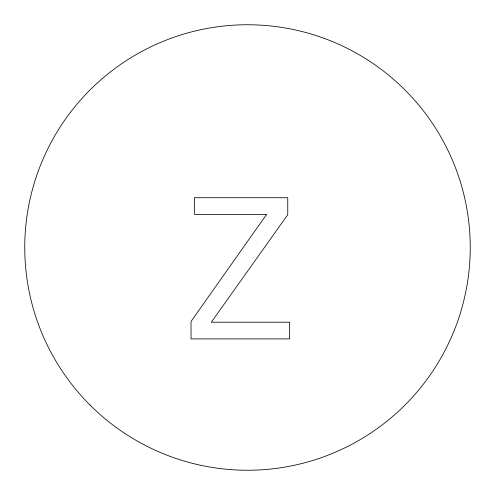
<?xml version="1.0" encoding="UTF-8"?>
<svg xmlns="http://www.w3.org/2000/svg" width="495" height="495" viewBox="0 0 495 495"><rect width="100%" height="100%" fill="white"/><g stroke="black" fill="none" stroke-linecap="round" stroke-linejoin="round"><path stroke-width="0.74" d="M266.607 214.397L191.027 321.459L191.027 338.902L289.649 338.902L289.649 322.214L211.322 322.214L287.75 214.681L287.75 197.709L194.442 197.709L194.442 214.397L266.607 214.397M89.991 405.009A222.75 222.75 0 0 0 462.658 305.149A222.75 222.75 0 0 0 189.851 32.342A222.75 222.75 0 0 0 89.991 405.009"/></g></svg>
